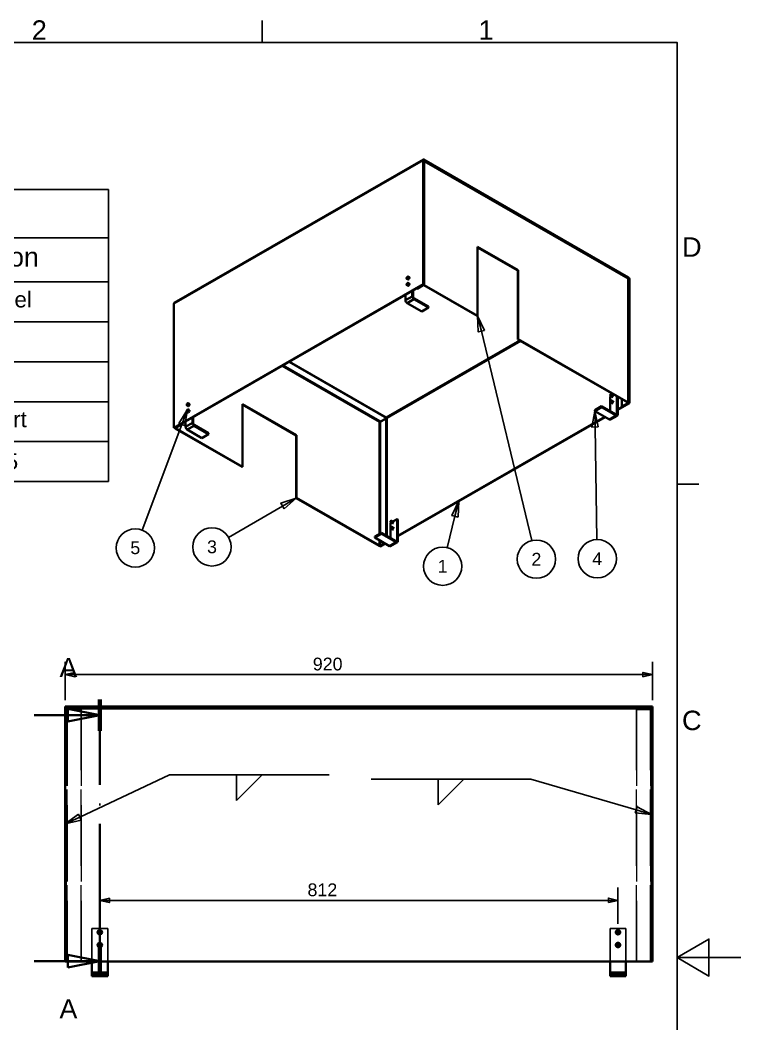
# Paper-space layout 'Washer Top Cover Detail' of a CAD drawing. Header units: millimetres. Extents: x -10 to 420, y -9 to 298.
# Drawn here: x 307 to 420, y 133.8 to 291.2 of the extents above; entities that cross this region are included whole.
import ezdxf

# ---------------------------------------------------------------- set-up
doc = ezdxf.new("R2010")
doc.units = ezdxf.units.MM
for name, pattern in [('ACAD_ISO02W100', [15, 12, -3]), ('ACAD_ISO04W100', [30, 24, -3, 0, -3]), ('ACAD_ISO09W100', [45, 24, -3, 6, -3, 6, -3])]:
    doc.linetypes.add(name, pattern=pattern)
for name, color, linetype, lineweight in [('2dTransBorder', 7, 'Continuous', 35), ('Dimensions', 5, 'Continuous', 25), ('Hidden Edges', 7, 'ACAD_ISO02W100', 35), ('Leader Lines', 5, 'Continuous', 25), ('Section View Lines', 7, 'ACAD_ISO09W100', 70), ('Tangent Edges', 7, 'Continuous', 50), ('Visible Edges', 7, 'Continuous', 50)]:
    doc.layers.add(name, color=color, linetype=linetype, lineweight=lineweight)
doc.layers.add('Title', color=7, linetype='Continuous')
doc.styles.add('Current-ISO', font='ARIAL.TTF')
doc.styles.get("Standard").update_dxf_attribs({"font": 'ARIAL.TTF'})
doc.styles.add('Text Style31', font='ARIAL.TTF')
doc.styles.add('Text Style33', font='ARIAL.TTF')
doc.styles.add('Text Style5', font='ARIAL.TTF')

# ---------------------------------------------------------------- blocks, each defined once
blk = doc.blocks.new('2dTransSection0')
at = {"color": 179}
for points in [[(319.54, 185.52), (324.54, 186.52), (319.54, 187.52), (319.54, 185.52)], [(319.54, 146.94), (324.54, 147.94), (319.54, 148.94), (319.54, 146.94)]]:
    blk.add_solid(points, dxfattribs=at)
at = {"layer": 'Section View Lines', "color": 179, "linetype": 'ACAD_ISO04W100', "lineweight": 35, "true_color": 0x262659}
for p, q in [((324.54, 145.48), (324.54, 188.98)), ((324.54, 186.52), (319.54, 187.52)), ((319.54, 187.52), (319.54, 185.52)), ((314.24, 186.52), (319.54, 186.52)), ((319.54, 186.52), (324.54, 186.52)), ((319.54, 185.52), (324.54, 186.52)), ((324.54, 147.94), (319.54, 148.94)), ((319.54, 148.94), (319.54, 146.94)), ((314.24, 147.94), (319.54, 147.94)), ((319.54, 147.94), (324.54, 147.94)), ((319.54, 146.94), (324.54, 147.94))]:
    blk.add_line(p, q, dxfattribs=at)
at = {"layer": 'Section View Lines', "color": 179, "linetype": 'ACAD_ISO04W100', "lineweight": 70, "true_color": 0x262659}
for p, q in [((324.54, 184.06), (324.54, 188.98)), ((324.54, 145.48), (324.54, 150.4))]:
    blk.add_line(p, q, dxfattribs=at)
at = {"layer": 'Section View Lines', "color": 179, "linetype": 'ACAD_ISO04W100', "lineweight": 35, "true_color": 0x262659}
for points in [[(319.54, 185.52), (324.54, 186.52), (319.54, 187.52), (319.54, 185.52)], [(319.54, 146.94), (324.54, 147.94), (319.54, 148.94), (319.54, 146.94)]]:
    blk.add_lwpolyline(points, dxfattribs=at)
at = {"layer": 'Section View Lines', "color": 18, "linetype": 'ACAD_ISO04W100', "lineweight": 35, "true_color": 0x000000, "insert": (318.23, 192.48), "char_height": 3, "attachment_point": 7, "style": 'Text Style33'}
blk.add_mtext('A', dxfattribs=at)
at = {"layer": 'Section View Lines', "color": 18, "linetype": 'ACAD_ISO04W100', "lineweight": 35, "true_color": 0x010000, "insert": (318.23, 138.98), "char_height": 3, "attachment_point": 7, "style": 'Text Style33'}
blk.add_mtext('A', dxfattribs=at)
blk = doc.blocks.new('2dTransSymbol1')
at = {"color": 179}
for points in [[(320.64, 193.22), (319.14, 192.87), (320.64, 192.52), (320.64, 193.22)], [(409.64, 192.52), (411.14, 192.87), (409.64, 193.22), (409.64, 192.52)]]:
    blk.add_solid(points, dxfattribs=at)
at = {"layer": 'Dimensions', "color": 179, "linetype": 'Continuous', "lineweight": 25, "true_color": 0x262659}
for p, q in [((319.14, 188.87), (319.14, 194.87)), ((411.14, 188.87), (411.14, 194.87)), ((320.64, 193.22), (319.14, 192.87)), ((320.64, 192.87), (319.14, 192.87)), ((319.14, 192.87), (320.64, 192.52)), ((320.64, 192.52), (320.64, 193.22)), ((320.64, 192.87), (409.64, 192.87)), ((411.14, 192.87), (409.64, 193.22)), ((409.64, 193.22), (409.64, 192.52)), ((409.64, 192.87), (411.14, 192.87)), ((409.64, 192.52), (411.14, 192.87))]:
    blk.add_line(p, q, dxfattribs=at)
for points in [[(320.64, 193.22), (319.14, 192.87), (320.64, 192.52), (320.64, 193.22)], [(409.64, 192.52), (411.14, 192.87), (409.64, 193.22), (409.64, 192.52)]]:
    blk.add_lwpolyline(points, dxfattribs=at)
at = {"layer": 'Dimensions', "color": 18, "linetype": 'Continuous', "lineweight": 25, "true_color": 0x000000, "insert": (357.92, 193.5), "char_height": 2, "attachment_point": 7, "style": 'Text Style5'}
blk.add_mtext('920', dxfattribs=at)
blk = doc.blocks.new('2dTransSymbol50')
at = {"color": 179}
for points in [[(326.04, 157.82), (324.54, 157.47), (326.04, 157.12), (326.04, 157.82)], [(404.24, 157.12), (405.74, 157.47), (404.24, 157.82), (404.24, 157.12)]]:
    blk.add_solid(points, dxfattribs=at)
at = {"layer": 'Dimensions', "color": 179, "linetype": 'Continuous', "lineweight": 25, "true_color": 0x262659}
for p, q in [((324.54, 153.47), (324.54, 159.47)), ((405.74, 153.77), (405.74, 159.47)), ((326.04, 157.82), (324.54, 157.47)), ((326.04, 157.47), (324.54, 157.47)), ((324.54, 157.47), (326.04, 157.12)), ((326.04, 157.12), (326.04, 157.82)), ((326.04, 157.47), (404.24, 157.47)), ((405.74, 157.47), (404.24, 157.82)), ((404.24, 157.82), (404.24, 157.12)), ((404.24, 157.47), (405.74, 157.47)), ((404.24, 157.12), (405.74, 157.47))]:
    blk.add_line(p, q, dxfattribs=at)
for points in [[(326.04, 157.82), (324.54, 157.47), (326.04, 157.12), (326.04, 157.82)], [(404.24, 157.12), (405.74, 157.47), (404.24, 157.82), (404.24, 157.12)]]:
    blk.add_lwpolyline(points, dxfattribs=at)
at = {"layer": 'Dimensions', "color": 18, "linetype": 'Continuous', "lineweight": 25, "true_color": 0x000000, "insert": (357.09, 158.1), "char_height": 2, "attachment_point": 7, "style": 'Text Style5'}
blk.add_mtext('812', dxfattribs=at)
blk = doc.blocks.new('2dTransSymbol62')
at = {"color": 179}
blk.add_solid([(353.41, 218.86), (355.32, 220.55), (352.91, 219.73), (353.41, 218.86)], dxfattribs=at)
at = {"layer": 'Leader Lines', "color": 179, "linetype": 'Continuous', "lineweight": 25, "true_color": 0x262659}
for p, q in [((355.32, 220.55), (352.91, 219.73)), ((353.16, 219.3), (355.32, 220.55)), ((353.41, 218.86), (355.32, 220.55)), ((353.16, 219.3), (344.72, 214.39)), ((352.91, 219.73), (353.41, 218.86))]:
    blk.add_line(p, q, dxfattribs=at)
blk.add_lwpolyline([(353.41, 218.86), (355.32, 220.55), (352.91, 219.73), (353.41, 218.86)], dxfattribs=at)
blk.add_circle((342.12, 212.89), 3, dxfattribs=at)
at = {"layer": 'Leader Lines', "linetype": 'Continuous', "lineweight": 25, "insert": (341.35, 211.88), "char_height": 2, "attachment_point": 7, "style": 'Text Style31'}
blk.add_mtext('3', dxfattribs=at)
blk = doc.blocks.new('2dTransSymbol63')
at = {"color": 179}
blk.add_solid([(384.82, 246.82), (383.75, 249.14), (383.85, 246.59), (384.82, 246.82)], dxfattribs=at)
at = {"layer": 'Leader Lines', "color": 179, "linetype": 'Continuous', "lineweight": 25, "true_color": 0x262659}
for p, q in [((384.34, 246.71), (383.75, 249.14)), ((384.82, 246.82), (383.75, 249.14)), ((383.75, 249.14), (383.85, 246.59)), ((383.85, 246.59), (384.82, 246.82)), ((384.34, 246.71), (392.26, 213.87))]:
    blk.add_line(p, q, dxfattribs=at)
blk.add_lwpolyline([(384.82, 246.82), (383.75, 249.14), (383.85, 246.59), (384.82, 246.82)], dxfattribs=at)
blk.add_circle((392.96, 210.97), 3, dxfattribs=at)
at = {"layer": 'Leader Lines', "color": 18, "linetype": 'Continuous', "lineweight": 25, "true_color": 0x020002, "insert": (392.18, 209.96), "char_height": 2, "attachment_point": 7, "style": 'Text Style31'}
blk.add_mtext('2', dxfattribs=at)
blk = doc.blocks.new('2dTransSymbol64')
at = {"color": 179}
blk.add_solid([(402.64, 231.7), (402.1, 234.19), (401.64, 231.68), (402.64, 231.7)], dxfattribs=at)
at = {"layer": 'Leader Lines', "color": 179, "linetype": 'Continuous', "lineweight": 25, "true_color": 0x262659}
for p, q in [((402.1, 234.19), (401.64, 231.68)), ((402.14, 231.69), (402.1, 234.19)), ((402.64, 231.7), (402.1, 234.19)), ((401.64, 231.68), (402.64, 231.7)), ((402.14, 231.69), (402.44, 214.04))]:
    blk.add_line(p, q, dxfattribs=at)
blk.add_lwpolyline([(402.64, 231.7), (402.1, 234.19), (401.64, 231.68), (402.64, 231.7)], dxfattribs=at)
blk.add_circle((402.49, 211.04), 3, dxfattribs=at)
at = {"layer": 'Leader Lines', "color": 18, "linetype": 'Continuous', "lineweight": 25, "true_color": 0x000000, "insert": (401.71, 210.04), "char_height": 2, "attachment_point": 7, "style": 'Text Style31'}
blk.add_mtext('4', dxfattribs=at)
blk = doc.blocks.new('2dTransSymbol65')
at = {"color": 179}
blk.add_solid([(380.68, 217.57), (380.79, 220.12), (379.71, 217.81), (380.68, 217.57)], dxfattribs=at)
at = {"layer": 'Leader Lines', "color": 179, "linetype": 'Continuous', "lineweight": 25, "true_color": 0x262659}
for p, q in [((380.79, 220.12), (379.71, 217.81)), ((380.2, 217.69), (380.79, 220.12)), ((380.68, 217.57), (380.79, 220.12)), ((380.2, 217.69), (378.98, 212.77)), ((379.71, 217.81), (380.68, 217.57))]:
    blk.add_line(p, q, dxfattribs=at)
blk.add_lwpolyline([(380.68, 217.57), (380.79, 220.12), (379.71, 217.81), (380.68, 217.57)], dxfattribs=at)
blk.add_circle((378.27, 209.86), 3, dxfattribs=at)
at = {"layer": 'Leader Lines', "color": 18, "linetype": 'Continuous', "lineweight": 25, "true_color": 0x000000, "insert": (377.49, 208.86), "char_height": 2, "attachment_point": 7, "style": 'Text Style31'}
blk.add_mtext('1', dxfattribs=at)
blk = doc.blocks.new('2dTransSymbol66')
at = {"color": 179}
blk.add_solid([(337.88, 231.91), (338.29, 234.42), (336.94, 232.26), (337.88, 231.91)], dxfattribs=at)
at = {"layer": 'Leader Lines', "color": 179, "linetype": 'Continuous', "lineweight": 25, "true_color": 0x262659}
for p, q in [((338.29, 234.42), (336.94, 232.26)), ((337.41, 232.08), (338.29, 234.42)), ((337.88, 231.91), (338.29, 234.42)), ((337.41, 232.08), (331.17, 215.52)), ((336.94, 232.26), (337.88, 231.91))]:
    blk.add_line(p, q, dxfattribs=at)
blk.add_lwpolyline([(337.88, 231.91), (338.29, 234.42), (336.94, 232.26), (337.88, 231.91)], dxfattribs=at)
blk.add_circle((330.11, 212.72), 3, dxfattribs=at)
at = {"layer": 'Leader Lines', "color": 18, "linetype": 'Continuous', "lineweight": 25, "true_color": 0x000000, "insert": (329.33, 211.73), "char_height": 2, "attachment_point": 7, "style": 'Text Style31'}
blk.add_mtext('5', dxfattribs=at)
blk = doc.blocks.new('2dTransSymbol67')
at = {"color": 179}
blk.add_solid([(321.19, 170.97), (319.14, 169.46), (321.61, 170.07), (321.19, 170.97)], dxfattribs=at)
at = {"layer": 'Leader Lines', "color": 179, "linetype": 'Continuous', "lineweight": 25, "true_color": 0x262659}
for p, q in [((321.4, 170.52), (335.49, 177.14)), ((335.49, 177.14), (360.49, 177.14)), ((345.99, 177.14), (349.99, 177.14)), ((349.99, 177.14), (345.99, 173.14)), ((345.99, 173.14), (345.99, 177.14)), ((321.19, 170.97), (319.14, 169.46)), ((321.4, 170.52), (319.14, 169.46)), ((319.14, 169.46), (321.61, 170.07)), ((321.61, 170.07), (321.19, 170.97))]:
    blk.add_line(p, q, dxfattribs=at)
blk.add_lwpolyline([(321.19, 170.97), (319.14, 169.46), (321.61, 170.07), (321.19, 170.97)], dxfattribs=at)
blk = doc.blocks.new('2dTransSymbol68')
at = {"color": 179}
blk.add_solid([(408.45, 171.18), (410.99, 170.96), (408.72, 172.14), (408.45, 171.18)], dxfattribs=at)
at = {"layer": 'Leader Lines', "color": 179, "linetype": 'Continuous', "lineweight": 25, "true_color": 0x262659}
for p, q in [((392.09, 176.45), (367.09, 176.45)), ((377.59, 176.45), (381.59, 176.45)), ((381.59, 176.45), (377.59, 172.45)), ((377.59, 172.45), (377.59, 176.45)), ((408.59, 171.66), (392.09, 176.45)), ((408.72, 172.14), (408.45, 171.18)), ((408.59, 171.66), (410.99, 170.96)), ((410.99, 170.96), (408.72, 172.14)), ((408.45, 171.18), (410.99, 170.96))]:
    blk.add_line(p, q, dxfattribs=at)
blk.add_lwpolyline([(408.45, 171.18), (410.99, 170.96), (408.72, 172.14), (408.45, 171.18)], dxfattribs=at)
blk = doc.blocks.new('*T74')
at = {"color": 0, "lineweight": -2}
for p, q in [((0, 0), (11.88, 0)), ((0, 0), (0, -7.59)), ((11.88, 0), (21.3, 0)), ((21.3, 0), (58.02, 0)), ((58.02, 0), (100.81, 0)), ((100.81, 0), (100.81, -7.59)), ((0, -7.59), (11.88, -7.59)), ((0, -7.59), (0, -14.51)), ((11.88, -7.59), (21.3, -7.59)), ((11.88, -7.59), (11.88, -14.51)), ((21.3, -7.59), (58.02, -7.59)), ((21.3, -7.59), (21.3, -14.51)), ((58.02, -7.59), (100.81, -7.59)), ((58.02, -7.59), (58.02, -14.51)), ((100.81, -7.59), (100.81, -14.51)), ((0, -14.51), (11.88, -14.51)), ((0, -14.51), (0, -20.77)), ((11.88, -14.51), (21.3, -14.51)), ((11.88, -14.51), (11.88, -20.77)), ((21.3, -14.51), (58.02, -14.51)), ((21.3, -14.51), (21.3, -20.77)), ((58.02, -14.51), (100.81, -14.51)), ((58.02, -14.51), (58.02, -20.77)), ((100.81, -14.51), (100.81, -20.77)), ((0, -20.77), (11.88, -20.77)), ((0, -20.77), (0, -27.03)), ((11.88, -20.77), (21.3, -20.77)), ((11.88, -20.77), (11.88, -27.03)), ((21.3, -20.77), (58.02, -20.77)), ((21.3, -20.77), (21.3, -27.03)), ((58.02, -20.77), (100.81, -20.77)), ((58.02, -20.77), (58.02, -27.03)), ((100.81, -20.77), (100.81, -27.03)), ((0, -27.03), (11.88, -27.03)), ((0, -27.03), (0, -33.29)), ((11.88, -27.03), (21.3, -27.03)), ((11.88, -27.03), (11.88, -33.29)), ((21.3, -27.03), (58.02, -27.03)), ((21.3, -27.03), (21.3, -33.29)), ((58.02, -27.03), (100.81, -27.03)), ((58.02, -27.03), (58.02, -33.29)), ((100.81, -27.03), (100.81, -33.29)), ((0, -33.29), (11.88, -33.29)), ((0, -33.29), (0, -39.54)), ((11.88, -33.29), (21.3, -33.29)), ((11.88, -33.29), (11.88, -39.54)), ((21.3, -33.29), (58.02, -33.29)), ((21.3, -33.29), (21.3, -39.54)), ((58.02, -33.29), (100.81, -33.29)), ((58.02, -33.29), (58.02, -39.54)), ((100.81, -33.29), (100.81, -39.54)), ((0, -39.54), (11.88, -39.54)), ((0, -39.54), (0, -45.8)), ((11.88, -39.54), (21.3, -39.54)), ((11.88, -39.54), (11.88, -45.8)), ((21.3, -39.54), (58.02, -39.54)), ((21.3, -39.54), (21.3, -45.8)), ((58.02, -39.54), (100.81, -39.54)), ((58.02, -39.54), (58.02, -45.8)), ((100.81, -39.54), (100.81, -45.8)), ((0, -45.8), (11.88, -45.8)), ((11.88, -45.8), (21.3, -45.8)), ((21.3, -45.8), (58.02, -45.8)), ((58.02, -45.8), (100.81, -45.8))]:
    blk.add_line(p, q, dxfattribs=at)
at = {"color": 0}
for s, insert, char_height, width, attachment_point in [('Parts List', (50.41, -3.8), 3.5, 99.8124, 5), ('QTY', (16.59, -11.05), 3, 8.4204, 5), ('File Name', (39.66, -11.05), 3, 35.7237, 5), ('Description', (79.42, -11.05), 3, 41.7911, 5), ('ITEM', (5.94, -11.05), 3, 10.8771, 5), ('1', (5.94, -17.64), 2.5, 10.8771, 5), ('1', (16.59, -17.64), 2.5, 8.4204, 5), ('VW252-02-1601', (21.8, -17.64), 2.5, 35.7237, 4), ('Top Cover Channel', (58.52, -17.64), 2.5, 41.7911, 4), ('2', (5.94, -23.9), 2.5, 10.8771, 5), ('1', (16.59, -23.9), 2.5, 8.4204, 5), ('VW252-02-1602', (21.8, -23.9), 2.5, 35.7237, 4), ('Cover End', (58.52, -23.9), 2.5, 41.7911, 4), ('3', (5.94, -30.16), 2.5, 10.8771, 5), ('1', (16.59, -30.16), 2.5, 8.4204, 5), ('VW252-02-1603', (21.8, -30.16), 2.5, 35.7237, 4), ('Cover End', (58.52, -30.16), 2.5, 41.7911, 4), ('4', (5.94, -36.42), 2.5, 10.8771, 5), ('4', (16.59, -36.42), 2.5, 8.4204, 5), ('VW252-02-1604', (21.8, -36.42), 2.5, 35.7237, 4), ('Top Cover Support', (58.52, -36.42), 2.5, 41.7911, 4), ('5', (5.94, -42.67), 2.5, 10.8771, 5), ('8', (16.59, -42.67), 2.5, 8.4204, 5), ('M14X15LN', (21.8, -42.67), 2.5, 35.7237, 4), ('Allen Bolt M4 x 15', (58.52, -42.67), 2.5, 41.7911, 4)]:
    blk.add_mtext(s, dxfattribs=dict(at, insert=insert, char_height=char_height, width=width, attachment_point=attachment_point))
blk = doc.blocks.new('Default Border')
at = {"layer": '2dTransBorder', "color": 179, "linetype": 'Continuous', "lineweight": 25, "true_color": 0x262659}
for points in [[(350, 292), (350, 295.4)], [(5, 5), (5, 292), (415, 292), (415, 5), (5, 5)], [(415, 222.75), (418.4, 222.75)], [(425, 148.5), (415, 148.5), (420, 151.39), (420, 145.61), (415, 148.5)]]:
    blk.add_lwpolyline(points, dxfattribs=at)
at = {"layer": '2dTransBorder', "color": 179, "lineweight": 211, "char_height": 3.05, "attachment_point": 7, "style": 'Current-ISO'}
for s, insert in [('2', (313.88, 292.4)), ('1', (383.88, 292.4)), ('D', (415.77, 258.38)), ('C', (415.77, 184.12))]:
    blk.add_mtext(s, dxfattribs=dict(at, insert=insert))
blk = doc.blocks.new('Title')
at = {"layer": '2dTransBorder'}
blk.add_blockref('Default Border', (-5, -5), dxfattribs=at)

psp = doc.layouts.new('Washer Top Cover Detail')

# ---------------------------------------------------------------- linework, layer by layer
at = {"layer": 'Hidden Edges', "color": 179, "linetype": 'ACAD_ISO02W100', "lineweight": 18, "true_color": 0x262659}
for p, q in [((314.13, 183.44), (406.13, 183.44)), ((314.13, 183.29), (406.13, 183.29)), ((406.13, 183.29), (314.13, 183.29)), ((314.13, 183.14), (314.43, 183.14)), ((314.28, 183.14), (314.13, 183.14)), ((314.13, 183.14), (314.28, 183.14)), ((314.43, 183.14), (314.13, 183.14)), ((314.28, 183.14), (314.43, 183.14)), ((314.28, 143.59), (314.28, 183.14)), ((314.28, 183.14), (314.28, 143.59)), ((314.43, 183.14), (314.28, 183.14)), ((314.43, 183.29), (314.43, 183.44)), ((314.43, 183.29), (314.43, 183.44)), ((314.43, 183.29), (314.43, 183.44)), ((316.63, 183.44), (314.43, 183.44)), ((316.63, 183.29), (314.43, 183.29)), ((314.43, 143.59), (314.43, 183.14)), ((314.43, 183.14), (314.43, 143.59)), ((314.43, 183.14), (316.63, 183.14)), ((314.43, 183.14), (316.63, 183.14)), ((316.63, 183.14), (314.43, 183.14)), ((316.63, 183.14), (314.43, 183.14)), ((314.43, 183.14), (314.43, 143.59)), ((314.43, 143.59), (314.43, 183.14)), ((316.63, 183.44), (316.63, 183.29)), ((316.63, 183.14), (316.63, 143.59)), ((316.63, 183.14), (316.63, 143.59)), ((316.63, 143.59), (316.63, 183.14)), ((316.63, 143.59), (316.63, 183.14)), ((403.63, 183.44), (403.63, 183.29)), ((405.83, 183.44), (403.63, 183.44)), ((405.83, 183.29), (403.63, 183.29)), ((405.83, 183.14), (403.63, 183.14)), ((403.63, 183.14), (403.63, 143.59)), ((405.83, 183.14), (403.63, 183.14)), ((403.63, 183.14), (403.63, 143.59)), ((403.63, 183.14), (405.83, 183.14)), ((403.63, 183.14), (405.83, 183.14)), ((403.63, 143.59), (403.63, 183.14)), ((403.63, 143.59), (403.63, 183.14)), ((405.83, 183.29), (405.83, 183.44)), ((405.83, 183.29), (405.83, 183.44)), ((405.83, 183.44), (405.83, 183.29)), ((405.83, 143.59), (405.83, 183.14)), ((405.83, 183.14), (405.92, 183.14)), ((405.83, 183.14), (405.83, 143.59)), ((405.83, 183.14), (405.98, 183.14)), ((405.83, 183.14), (405.83, 143.59)), ((405.92, 183.14), (405.83, 183.14)), ((405.83, 143.59), (405.83, 183.14)), ((405.98, 183.14), (405.83, 183.14)), ((314.13, 163.59), (314.28, 163.59)), ((314.13, 163.59), (314.28, 163.59)), ((314.28, 143.59), (314.28, 163.59)), ((314.28, 163.59), (314.28, 143.59)), ((318.28, 143.72), (318.28, 148.79)), ((318.28, 148.79), (320.78, 148.79)), ((318.28, 148.79), (320.78, 148.79)), ((318.28, 148.79), (318.28, 143.61)), ((320.78, 148.79), (318.28, 148.79)), ((318.28, 148.79), (318.28, 143.61)), ((320.78, 148.79), (318.28, 148.79)), ((318.28, 143.72), (318.28, 148.79)), ((319.44, 148.34), (319.35, 148.19)), ((319.35, 148.19), (319.44, 148.34)), ((319.35, 148.19), (319.44, 148.04)), ((319.44, 148.04), (319.35, 148.19)), ((319.61, 148.34), (319.44, 148.34)), ((319.44, 148.34), (319.61, 148.34)), ((319.44, 148.04), (319.61, 148.04)), ((319.61, 148.04), (319.44, 148.04)), ((319.7, 148.19), (319.61, 148.34)), ((319.61, 148.34), (319.7, 148.19)), ((319.61, 148.04), (319.7, 148.19)), ((319.7, 148.19), (319.61, 148.04)), ((320.78, 148.79), (320.78, 143.61)), ((320.78, 143.72), (320.78, 148.79)), ((320.78, 143.72), (320.78, 148.79)), ((320.78, 148.79), (320.78, 143.61)), ((399.48, 143.72), (399.48, 148.79)), ((399.48, 148.79), (401.98, 148.79)), ((399.48, 148.79), (401.98, 148.79)), ((399.48, 148.79), (399.48, 143.61)), ((401.98, 148.79), (399.48, 148.79)), ((399.48, 148.79), (399.48, 143.61)), ((401.98, 148.79), (399.48, 148.79)), ((399.48, 143.72), (399.48, 148.79)), ((400.64, 148.34), (400.55, 148.19)), ((400.55, 148.19), (400.64, 148.34)), ((400.55, 148.19), (400.64, 148.04)), ((400.64, 148.04), (400.55, 148.19)), ((400.81, 148.34), (400.64, 148.34)), ((400.64, 148.34), (400.81, 148.34)), ((400.64, 148.04), (400.81, 148.04)), ((400.81, 148.04), (400.64, 148.04)), ((400.9, 148.19), (400.81, 148.34)), ((400.81, 148.34), (400.9, 148.19)), ((400.81, 148.04), (400.9, 148.19)), ((400.9, 148.19), (400.81, 148.04)), ((401.98, 148.79), (401.98, 143.61)), ((401.98, 143.72), (401.98, 148.79)), ((401.98, 143.72), (401.98, 148.79)), ((401.98, 148.79), (401.98, 143.61)), ((319.44, 146.34), (319.35, 146.19)), ((319.35, 146.19), (319.44, 146.34)), ((319.35, 146.19), (319.44, 146.04)), ((319.44, 146.04), (319.35, 146.19)), ((319.61, 146.34), (319.44, 146.34)), ((319.44, 146.34), (319.61, 146.34)), ((319.44, 146.04), (319.61, 146.04)), ((319.61, 146.04), (319.44, 146.04)), ((319.7, 146.19), (319.61, 146.34)), ((319.61, 146.34), (319.7, 146.19)), ((319.61, 146.04), (319.7, 146.19)), ((319.7, 146.19), (319.61, 146.04)), ((400.64, 146.34), (400.55, 146.19)), ((400.55, 146.19), (400.64, 146.34)), ((400.55, 146.19), (400.64, 146.04)), ((400.64, 146.04), (400.55, 146.19)), ((400.81, 146.34), (400.64, 146.34)), ((400.64, 146.34), (400.81, 146.34)), ((400.64, 146.04), (400.81, 146.04)), ((400.81, 146.04), (400.64, 146.04)), ((400.9, 146.19), (400.81, 146.34)), ((400.81, 146.34), (400.9, 146.19)), ((400.81, 146.04), (400.9, 146.19)), ((400.9, 146.19), (400.81, 146.04)), ((318.41, 143.59), (320.61, 143.59)), ((318.41, 143.59), (320.61, 143.59)), ((399.64, 143.59), (401.84, 143.59)), ((399.64, 143.59), (401.84, 143.59)), ((320.78, 141.89), (318.28, 141.89)), ((318.28, 141.89), (320.78, 141.89)), ((320.78, 141.89), (318.28, 141.89)), ((401.98, 141.89), (399.48, 141.89)), ((399.48, 141.89), (401.98, 141.89)), ((401.98, 141.89), (399.48, 141.89)), ((320.78, 141.59), (318.28, 141.59)), ((318.28, 141.59), (320.78, 141.59)), ((318.28, 141.59), (320.78, 141.59)), ((320.78, 141.59), (318.28, 141.59)), ((401.98, 141.59), (399.48, 141.59)), ((399.48, 141.59), (401.98, 141.59)), ((399.48, 141.59), (401.98, 141.59)), ((401.98, 141.59), (399.48, 141.59))]:
    psp.add_line(p, q, dxfattribs=at)
for centre, radius in [((319.53, 148.19), 0.35), ((319.53, 148.19), 0.35), ((319.53, 148.19), 0.3), ((319.53, 148.19), 0.25), ((319.53, 148.19), 0.25), ((319.53, 148.19), 0.25), ((319.53, 148.19), 0.2), ((319.53, 148.19), 0.2), ((319.53, 148.19), 0.2), ((319.53, 148.19), 0.162), ((319.53, 148.19), 0.162), ((319.53, 148.19), 0.162), ((319.53, 148.19), 0.162), ((319.53, 148.19), 0.15), ((319.53, 148.19), 0.15), ((400.73, 148.19), 0.35), ((400.73, 148.19), 0.35), ((400.73, 148.19), 0.3), ((400.73, 148.19), 0.25), ((400.73, 148.19), 0.25), ((400.73, 148.19), 0.25), ((400.73, 148.19), 0.2), ((400.73, 148.19), 0.2), ((400.73, 148.19), 0.2), ((400.73, 148.19), 0.162), ((400.73, 148.19), 0.162), ((400.73, 148.19), 0.162), ((400.73, 148.19), 0.162), ((400.73, 148.19), 0.15), ((400.73, 148.19), 0.15), ((319.53, 146.19), 0.35), ((319.53, 146.19), 0.35), ((319.53, 146.19), 0.3), ((319.53, 146.19), 0.25), ((319.53, 146.19), 0.25), ((319.53, 146.19), 0.25), ((319.53, 146.19), 0.2), ((319.53, 146.19), 0.2), ((319.53, 146.19), 0.2), ((400.73, 146.19), 0.35), ((400.73, 146.19), 0.35), ((400.73, 146.19), 0.3), ((400.73, 146.19), 0.25), ((400.73, 146.19), 0.25), ((400.73, 146.19), 0.25), ((400.73, 146.19), 0.2), ((400.73, 146.19), 0.2), ((400.73, 146.19), 0.2), ((319.53, 146.19), 0.162), ((319.53, 146.19), 0.162), ((319.53, 146.19), 0.162), ((319.53, 146.19), 0.162), ((319.53, 146.19), 0.15), ((319.53, 146.19), 0.15), ((400.73, 146.19), 0.162), ((400.73, 146.19), 0.162), ((400.73, 146.19), 0.162), ((400.73, 146.19), 0.162), ((400.73, 146.19), 0.15), ((400.73, 146.19), 0.15)]:
    psp.add_circle(centre, radius, dxfattribs=at)
for centre, radius, start, end in [((314.43, 183.14), 0.3, 90, 180), ((314.43, 183.14), 0.15, 90, 180), ((314.43, 183.14), 0.15, 90, 180), ((405.83, 183.14), 0.3, 75.4496, 90.112), ((405.83, 183.14), 0.15, 0, 90), ((405.83, 183.14), 0.15, 0, 90), ((319.53, 148.19), 0.25, 157.8899, 279.2183), ((319.53, 148.19), 0.2, 138.9631, 300.1032), ((319.53, 148.19), 0.2, 0.0782, 40.8957), ((319.53, 148.19), 0.2, 319.2385, 0.0782), ((400.73, 148.19), 0.25, 157.952, 279.0542), ((400.73, 148.19), 0.2, 139.1048, 299.9384), ((400.73, 148.19), 0.2, 319.098, 0.0784), ((400.73, 146.19), 0.2, 79.2511, 119.9912), ((319.53, 146.19), 0.25, 157.9354, 279.2104), ((319.53, 146.19), 0.2, 160.7043, 300.0751), ((319.53, 146.19), 0.2, 0.1452, 40.9531), ((319.53, 146.19), 0.2, 319.2257, 0.1452), ((400.73, 146.19), 0.25, 176.2065, 279.0464), ((400.73, 146.19), 0.2, 160.7759, 179.8548), ((400.73, 146.19), 0.2, 198.9577, 299.9104), ((400.73, 146.19), 0.2, 319.0851, 0.1457)]:
    psp.add_arc(centre, radius, start, end, dxfattribs=at)
at = {"layer": 'Tangent Edges', "color": 179, "linetype": 'Continuous', "lineweight": 35, "true_color": 0x1a1a3e}
for p, q in [((370.19, 269.25), (331.16, 246.77)), ((370.32, 269.25), (370.26, 269.22)), ((402.33, 250.67), (370.38, 269.07)), ((370.38, 269.07), (370.38, 249.67)), ((402.31, 250.73), (402.39, 250.78)), ((402.33, 231.27), (402.33, 250.67)), ((402.46, 250.67), (402.38, 250.62)), ((367.43, 247.28), (368.5, 247.89)), ((368.75, 247.45), (367.69, 246.84)), ((385.49, 240.9), (363.48, 228.23)), ((364.42, 228.91), (385.36, 240.97)), ((363.36, 228.23), (348.13, 237)), ((348.26, 237.07), (363.43, 228.34)), ((402.27, 231.16), (402.27, 231.23)), ((363.36, 210.63), (363.36, 228.23)), ((363.49, 228.23), (363.49, 210.71)), ((399.38, 228.59), (400.44, 229.2)), ((400.44, 229.35), (400.57, 229.42)), ((331.41, 227.3), (331.41, 227.23)), ((332.98, 227.44), (334.05, 228.05)), ((334.3, 227.61), (333.24, 227)), ((363.36, 208.83), (363.36, 209.66)), ((363.49, 209.58), (363.49, 208.83)), ((364.93, 208.75), (365.99, 209.36)), ((365.99, 209.51), (366.12, 209.58))]:
    psp.add_line(p, q, dxfattribs=at).dxf.unprotected_set("ltscale", 0)
at = {"layer": 'Tangent Edges', "color": 179, "linetype": 'Continuous', "lineweight": 35, "true_color": 0x262659}
for p, q in [((370.23, 269.33), (331.2, 246.86)), ((402.29, 250.75), (370.35, 269.15)), ((402.38, 231.2), (402.38, 250.6)), ((400.62, 229.18), (399.56, 228.57)), ((331.3, 227.26), (331.3, 227.31)), ((366.17, 209.35), (365.11, 208.73))]:
    psp.add_line(p, q, dxfattribs=at).dxf.unprotected_set("ltscale", 0)
for centre, major_axis, ratio, start_param, end_param in [((370.32, 269.18), (-0.09, 0.156), 0.578093, 5.499721, 7.070517), ((402.2, 250.6), (0.18, 0), 0.575862, 0, 0.785398), ((402.39, 250.71), (0.09, -0.156), 0.578093, 0.787332, 2.358128), ((402.39, 250.71), (0.0449, -0.078), 0.578093, 0.787332, 2.358128), ((370.26, 249.59), (-0.18, 0), 0.575862, 3.926991, 5.497787), ((368.75, 247.75), (0.18, -0.312), 0.578093, 3.928925, 5.499721), ((331.29, 246.7), (-0.09, 0.156), 0.578093, 0, 0.787332), ((402.2, 231.2), (0.18, 0), 0.575862, 5.497787, 7.068583), ((363.43, 228.27), (0.09, 0), 0.575862, 3.926991, 5.497787), ((363.36, 228.23), (0.0449, -0.078), 0.578093, 1.060403, 2.078372), ((399.38, 228.89), (0.18, -0.312), 0.578093, 5.499721, 6.283185), ((400.44, 229.5), (0.09, -0.156), 0.578093, 5.499721, 7.070517), ((400.44, 229.5), (0.18, -0.312), 0.578093, 5.499721, 7.070517), ((334.3, 227.91), (0.18, -0.312), 0.578093, 3.928925, 5.499721), ((365.99, 209.66), (0.09, -0.156), 0.578093, 5.499721, 7.070517), ((365.99, 209.66), (0.18, -0.312), 0.578093, 5.499721, 7.070517), ((363.43, 208.87), (0.18, 0), 0.575862, 3.926991, 5.497787), ((364.93, 209.05), (0.18, -0.312), 0.578093, 5.499721, 6.283185)]:
    psp.add_ellipse(centre, major_axis=major_axis, ratio=ratio, start_param=start_param, end_param=end_param, dxfattribs=at).dxf.unprotected_set("ltscale", 0)
at = {"layer": 'Visible Edges', "color": 179, "linetype": 'Continuous', "lineweight": 35, "true_color": 0x262659}
for p, q in [((370.19, 249.78), (370.19, 269.25)), ((370.26, 269.21), (370.26, 249.74)), ((370.32, 269.33), (402.39, 250.85)), ((402.39, 250.78), (370.32, 269.25)), ((378.74, 244.85), (378.74, 255.65)), ((378.74, 255.65), (385.11, 251.98)), ((385.04, 251.94), (378.74, 255.57)), ((385.11, 251.98), (385.04, 251.94)), ((385.04, 241.15), (385.04, 251.94)), ((385.11, 251.98), (385.11, 241.19)), ((367.6, 250.74), (367.6, 250.71)), ((367.8, 250.53), (367.65, 250.62)), ((367.66, 250.77), (367.7, 250.86)), ((367.66, 250.77), (367.72, 250.73)), ((367.7, 250.72), (367.66, 250.77)), ((367.7, 250.86), (367.77, 250.91)), ((367.7, 250.86), (367.79, 250.81)), ((367.77, 250.76), (367.7, 250.72)), ((367.73, 250.96), (367.75, 250.97)), ((367.77, 250.91), (367.81, 250.85)), ((367.81, 250.85), (367.77, 250.76)), ((368.01, 250.9), (367.86, 250.98)), ((402.46, 231.2), (402.46, 250.67)), ((402.52, 250.63), (402.52, 231.16)), ((331.16, 227.3), (370.19, 249.78)), ((331.22, 227.26), (370.26, 249.74)), ((367.6, 249.76), (367.6, 249.73)), ((367.8, 249.55), (367.65, 249.64)), ((367.66, 249.79), (367.7, 249.88)), ((367.66, 249.79), (367.72, 249.75)), ((367.7, 249.74), (367.66, 249.79)), ((367.7, 249.88), (367.77, 249.93)), ((367.7, 249.88), (367.79, 249.83)), ((367.77, 249.78), (367.7, 249.74)), ((367.73, 249.98), (367.75, 249.99)), ((367.77, 249.93), (367.81, 249.87)), ((367.81, 249.87), (367.77, 249.78)), ((368.01, 249.92), (367.86, 250)), ((368.5, 247.89), (368.5, 248.73)), ((368.62, 248.8), (368.62, 247.82)), ((369.2, 249.13), (370.13, 249.67)), ((369.2, 249.13), (369.26, 249.09)), ((369.26, 249.09), (370.19, 249.63)), ((370.26, 249.74), (370.19, 249.78)), ((370.32, 249.63), (378.68, 244.82)), ((378.74, 244.85), (370.38, 249.67)), ((367.43, 248.12), (367.43, 247.28)), ((368.75, 247.6), (371.04, 246.28)), ((371.04, 246.13), (368.75, 247.45)), ((331.16, 246.77), (331.16, 227.3)), ((367.69, 246.84), (369.98, 245.52)), ((371.04, 246.13), (369.98, 245.52)), ((371.04, 246.28), (371.04, 246.13)), ((378.68, 244.82), (378.74, 244.85)), ((385.11, 241.19), (385.04, 241.15)), ((385.04, 241.15), (402.27, 231.23)), ((402.33, 231.27), (385.11, 241.19)), ((349.19, 237.61), (364.49, 228.8)), ((349.26, 237.65), (364.42, 228.91)), ((399.51, 232.2), (399.66, 232.29)), ((399.51, 232.2), (399.51, 229.89)), ((399.53, 232.43), (399.53, 232.4)), ((399.53, 231.45), (399.53, 231.42)), ((399.98, 232.1), (399.56, 232.35)), ((399.98, 231.12), (399.56, 231.37)), ((399.59, 232.54), (399.61, 232.55)), ((399.59, 231.56), (399.61, 231.57)), ((400.1, 232.31), (399.68, 232.56)), ((400.1, 231.33), (399.68, 231.57)), ((399.9, 232.42), (400.05, 232.51)), ((400.57, 229.42), (400.57, 232.21)), ((400.7, 232.14), (400.7, 229.35)), ((401.33, 230.62), (401.33, 231.77)), ((333.15, 230.9), (333.15, 230.88)), ((333.15, 229.92), (333.15, 229.89)), ((333.35, 230.69), (333.2, 230.78)), ((333.35, 229.71), (333.2, 229.8)), ((333.21, 230.93), (333.24, 231.03)), ((333.21, 230.93), (333.27, 230.89)), ((333.24, 230.88), (333.21, 230.93)), ((333.21, 229.95), (333.24, 230.05)), ((333.21, 229.95), (333.27, 229.91)), ((333.24, 229.9), (333.21, 229.95)), ((333.24, 231.03), (333.32, 231.07)), ((333.24, 231.03), (333.34, 230.97)), ((333.32, 230.92), (333.24, 230.88)), ((333.24, 230.05), (333.32, 230.09)), ((333.24, 230.05), (333.34, 229.99)), ((333.32, 229.94), (333.24, 229.9)), ((333.28, 231.12), (333.3, 231.13)), ((333.28, 230.14), (333.3, 230.15)), ((333.32, 231.07), (333.35, 231.02)), ((333.35, 231.02), (333.32, 230.92)), ((333.32, 230.09), (333.35, 230.03)), ((333.35, 230.03), (333.32, 229.94)), ((333.56, 231.06), (333.41, 231.14)), ((333.56, 230.08), (333.41, 230.16)), ((341.89, 231), (350.38, 226.12)), ((341.89, 221.19), (341.89, 231)), ((350.32, 226.08), (341.89, 230.93)), ((397.09, 230.06), (398.15, 230.67)), ((397.09, 229.91), (398.15, 230.52)), ((397.09, 230.06), (397.09, 229.91)), ((397.09, 229.91), (399.38, 228.59)), ((398.15, 230.52), (398.15, 230.67)), ((398.15, 230.67), (400.44, 229.35)), ((400.44, 229.2), (398.15, 230.52)), ((400.7, 230.18), (402.46, 231.2)), ((400.7, 230.11), (402.52, 231.16)), ((402.27, 231.16), (401.33, 230.62)), ((401.4, 230.59), (401.33, 230.62)), ((402.33, 231.12), (401.4, 230.59)), ((402.52, 231.16), (402.46, 231.2)), ((332.98, 228.28), (332.98, 227.44)), ((334.05, 228.05), (334.05, 228.89)), ((334.17, 228.96), (334.17, 227.98)), ((363.43, 228.34), (363.55, 228.27)), ((363.49, 228.23), (364.42, 228.77)), ((364.49, 228.8), (363.55, 228.27)), ((364.42, 228.77), (364.42, 210.41)), ((364.49, 228.73), (364.42, 228.77)), ((364.49, 228.73), (364.49, 210.38)), ((366.25, 210.34), (398.66, 229.01)), ((366.25, 210.27), (398.72, 228.97)), ((331.16, 227.3), (331.22, 227.26)), ((331.35, 227.34), (332.28, 227.87)), ((331.35, 227.19), (341.83, 221.16)), ((331.41, 227.3), (332.35, 227.84)), ((341.89, 221.19), (331.41, 227.23)), ((332.28, 227.87), (332.35, 227.84)), ((332.35, 227.84), (332.35, 227.91)), ((333.24, 227), (335.53, 225.68)), ((334.3, 227.76), (336.59, 226.44)), ((336.59, 226.29), (334.3, 227.61)), ((336.59, 226.29), (335.53, 225.68)), ((336.59, 226.44), (336.59, 226.29)), ((350.32, 226.08), (350.38, 226.12)), ((350.32, 216.27), (350.32, 226.08)), ((350.38, 226.12), (350.38, 216.31)), ((341.83, 221.16), (341.89, 221.19)), ((350.38, 216.31), (350.32, 216.27)), ((350.32, 216.27), (363.3, 208.79)), ((363.36, 208.83), (350.38, 216.31)), ((365.08, 212.59), (365.08, 212.56)), ((365.53, 212.26), (365.11, 212.51)), ((365.14, 212.7), (365.16, 212.71)), ((365.65, 212.47), (365.22, 212.72)), ((365.45, 212.59), (366.12, 212.97)), ((366.12, 209.58), (366.12, 212.97)), ((366.12, 212.97), (366.25, 212.9)), ((366.25, 212.9), (366.25, 209.51)), ((365.06, 212.36), (365.21, 212.45)), ((365.06, 212.36), (365.06, 210.05)), ((365.08, 211.61), (365.08, 211.58)), ((365.53, 211.28), (365.11, 211.53)), ((365.14, 211.72), (365.16, 211.73)), ((365.65, 211.49), (365.22, 211.74)), ((362.64, 210.22), (363.7, 210.83)), ((362.64, 210.07), (363.7, 210.68)), ((362.64, 210.22), (362.64, 210.07)), ((362.64, 210.07), (364.93, 208.75)), ((363.7, 210.68), (363.7, 210.83)), ((363.7, 210.83), (365.99, 209.51)), ((365.99, 209.36), (363.7, 210.68)), ((363.43, 208.72), (364.21, 209.17)), ((363.43, 208.76), (363.43, 208.72)), ((363.43, 208.72), (363.49, 208.68)), ((364.14, 209.21), (363.49, 208.83)), ((363.49, 208.68), (364.27, 209.13)), ((364.21, 209.17), (363.55, 208.79))]:
    psp.add_line(p, q, dxfattribs=at).dxf.unprotected_set("ltscale", 0)
for p, q in [((314.13, 183.59), (314.13, 183.29)), ((406.13, 183.59), (314.13, 183.59)), ((314.13, 183.59), (406.13, 183.59)), ((314.13, 183.59), (314.13, 183.29)), ((314.13, 183.44), (314.13, 183.29)), ((406.13, 183.44), (314.13, 183.44)), ((314.13, 183.44), (314.13, 183.29)), ((406.13, 183.29), (314.13, 183.29)), ((314.13, 183.29), (406.13, 183.29)), ((314.13, 143.59), (314.13, 183.29)), ((314.13, 183.29), (314.13, 143.59)), ((314.13, 183.29), (314.13, 143.59)), ((314.13, 143.59), (314.13, 183.29)), ((314.13, 183.14), (314.13, 143.59)), ((314.13, 143.59), (314.13, 183.14)), ((314.43, 183.44), (314.43, 183.29)), ((314.43, 183.44), (316.63, 183.44)), ((314.43, 183.29), (316.63, 183.29)), ((316.63, 183.44), (316.63, 183.29)), ((403.63, 183.44), (405.83, 183.44)), ((403.63, 183.44), (403.63, 183.29)), ((403.63, 183.29), (405.83, 183.29)), ((405.83, 183.29), (405.83, 183.44)), ((405.92, 183.14), (406.13, 183.14)), ((406.13, 183.14), (405.92, 183.14)), ((405.98, 143.59), (405.98, 183.14)), ((405.98, 183.14), (406.13, 183.14)), ((406.13, 183.14), (405.98, 183.14)), ((405.98, 183.14), (405.98, 143.59)), ((406.13, 183.59), (406.13, 183.29)), ((406.13, 183.59), (406.13, 183.29)), ((406.13, 183.44), (406.13, 183.29)), ((406.13, 183.44), (406.13, 183.29)), ((406.13, 183.29), (406.13, 143.59)), ((406.13, 143.59), (406.13, 183.29)), ((406.13, 143.59), (406.13, 183.29)), ((406.13, 183.29), (406.13, 143.59)), ((406.13, 183.14), (406.13, 143.59)), ((406.13, 143.59), (406.13, 183.14)), ((405.98, 143.59), (405.98, 165.59)), ((405.98, 165.59), (405.98, 143.59)), ((406.13, 165.59), (405.98, 165.59)), ((406.13, 165.59), (405.98, 165.59)), ((406.13, 165.59), (406.13, 143.59)), ((406.13, 143.59), (406.13, 165.59)), ((314.13, 163.59), (314.13, 143.59)), ((314.13, 143.59), (314.13, 163.59)), ((319.35, 148.19), (319.44, 148.34)), ((319.44, 148.34), (319.35, 148.19)), ((319.44, 148.04), (319.35, 148.19)), ((319.35, 148.19), (319.44, 148.04)), ((319.44, 148.34), (319.61, 148.34)), ((319.61, 148.34), (319.44, 148.34)), ((319.61, 148.04), (319.44, 148.04)), ((319.44, 148.04), (319.61, 148.04)), ((319.61, 148.34), (319.7, 148.19)), ((319.7, 148.19), (319.61, 148.34)), ((319.7, 148.19), (319.61, 148.04)), ((319.61, 148.04), (319.7, 148.19)), ((400.55, 148.19), (400.64, 148.34)), ((400.64, 148.34), (400.55, 148.19)), ((400.64, 148.04), (400.55, 148.19)), ((400.55, 148.19), (400.64, 148.04)), ((400.64, 148.34), (400.81, 148.34)), ((400.81, 148.34), (400.64, 148.34)), ((400.81, 148.04), (400.64, 148.04)), ((400.64, 148.04), (400.81, 148.04)), ((400.81, 148.34), (400.9, 148.19)), ((400.9, 148.19), (400.81, 148.34)), ((400.9, 148.19), (400.81, 148.04)), ((400.81, 148.04), (400.9, 148.19)), ((319.35, 146.19), (319.44, 146.34)), ((319.44, 146.34), (319.35, 146.19)), ((319.44, 146.04), (319.35, 146.19)), ((319.35, 146.19), (319.44, 146.04)), ((319.44, 146.34), (319.61, 146.34)), ((319.61, 146.34), (319.44, 146.34)), ((319.61, 146.04), (319.44, 146.04)), ((319.44, 146.04), (319.61, 146.04)), ((319.61, 146.34), (319.7, 146.19)), ((319.7, 146.19), (319.61, 146.34)), ((319.7, 146.19), (319.61, 146.04)), ((319.61, 146.04), (319.7, 146.19)), ((400.55, 146.19), (400.64, 146.34)), ((400.64, 146.34), (400.55, 146.19)), ((400.64, 146.04), (400.55, 146.19)), ((400.55, 146.19), (400.64, 146.04)), ((400.64, 146.34), (400.81, 146.34)), ((400.81, 146.34), (400.64, 146.34)), ((400.81, 146.04), (400.64, 146.04)), ((400.64, 146.04), (400.81, 146.04)), ((400.81, 146.34), (400.9, 146.19)), ((400.9, 146.19), (400.81, 146.34)), ((400.9, 146.19), (400.81, 146.04)), ((400.81, 146.04), (400.9, 146.19)), ((314.13, 143.59), (406.13, 143.59)), ((314.13, 143.59), (406.13, 143.59)), ((314.13, 143.59), (318.41, 143.59)), ((314.13, 143.59), (318.41, 143.59)), ((314.13, 143.59), (314.43, 143.59)), ((314.28, 143.59), (314.13, 143.59)), ((314.13, 143.59), (314.28, 143.59)), ((314.43, 143.59), (314.13, 143.59)), ((314.28, 143.59), (314.43, 143.59)), ((314.43, 143.59), (314.28, 143.59)), ((316.63, 143.59), (314.43, 143.59)), ((316.63, 143.59), (314.43, 143.59)), ((314.43, 143.59), (316.63, 143.59)), ((314.43, 143.59), (316.63, 143.59)), ((318.28, 141.89), (318.28, 143.72)), ((318.28, 141.89), (318.28, 143.72)), ((318.28, 143.61), (318.28, 141.89)), ((318.28, 143.61), (318.28, 141.89)), ((320.61, 143.59), (399.64, 143.59)), ((320.61, 143.59), (399.64, 143.59)), ((320.78, 141.89), (320.78, 143.72)), ((320.78, 141.89), (320.78, 143.72)), ((320.78, 143.61), (320.78, 141.89)), ((320.78, 143.61), (320.78, 141.89)), ((399.48, 141.89), (399.48, 143.72)), ((399.48, 141.89), (399.48, 143.72)), ((399.48, 143.61), (399.48, 141.89)), ((399.48, 143.61), (399.48, 141.89)), ((401.84, 143.59), (406.13, 143.59)), ((401.84, 143.59), (406.13, 143.59)), ((401.98, 141.89), (401.98, 143.72)), ((401.98, 141.89), (401.98, 143.72)), ((401.98, 143.61), (401.98, 141.89)), ((401.98, 143.61), (401.98, 141.89)), ((403.63, 143.59), (405.83, 143.59)), ((403.63, 143.59), (405.83, 143.59)), ((405.83, 143.59), (403.63, 143.59)), ((405.83, 143.59), (403.63, 143.59)), ((405.83, 143.59), (406.13, 143.59)), ((405.83, 143.59), (405.98, 143.59)), ((406.13, 143.59), (405.83, 143.59)), ((405.98, 143.59), (405.83, 143.59)), ((405.98, 143.59), (406.13, 143.59)), ((406.13, 143.59), (405.98, 143.59)), ((318.28, 141.89), (318.28, 141.29)), ((318.28, 141.89), (318.28, 141.59)), ((318.28, 141.89), (320.78, 141.89)), ((318.28, 141.29), (318.28, 141.89)), ((318.28, 141.59), (318.28, 141.89)), ((320.78, 141.89), (320.78, 141.29)), ((320.78, 141.89), (320.78, 141.59)), ((320.78, 141.29), (320.78, 141.89)), ((320.78, 141.59), (320.78, 141.89)), ((399.48, 141.89), (399.48, 141.29)), ((399.48, 141.89), (399.48, 141.59)), ((399.48, 141.89), (401.98, 141.89)), ((399.48, 141.29), (399.48, 141.89)), ((399.48, 141.59), (399.48, 141.89)), ((401.98, 141.89), (401.98, 141.29)), ((401.98, 141.89), (401.98, 141.59)), ((401.98, 141.29), (401.98, 141.89)), ((401.98, 141.59), (401.98, 141.89)), ((318.28, 141.59), (318.28, 141.29)), ((318.28, 141.29), (318.28, 141.59)), ((318.28, 141.29), (320.78, 141.29)), ((318.28, 141.29), (320.78, 141.29)), ((320.78, 141.29), (318.28, 141.29)), ((320.78, 141.29), (318.28, 141.29)), ((320.78, 141.29), (320.78, 141.59)), ((320.78, 141.59), (320.78, 141.29)), ((399.48, 141.59), (399.48, 141.29)), ((399.48, 141.29), (399.48, 141.59)), ((399.48, 141.29), (401.98, 141.29)), ((399.48, 141.29), (401.98, 141.29)), ((401.98, 141.29), (399.48, 141.29)), ((401.98, 141.29), (399.48, 141.29)), ((401.98, 141.29), (401.98, 141.59)), ((401.98, 141.59), (401.98, 141.29))]:
    psp.add_line(p, q, dxfattribs=at)
for centre, radius in [((319.53, 148.19), 0.35), ((319.53, 148.19), 0.35), ((319.53, 148.19), 0.3), ((400.73, 148.19), 0.35), ((400.73, 148.19), 0.35), ((400.73, 148.19), 0.3), ((319.53, 146.19), 0.35), ((319.53, 146.19), 0.35), ((319.53, 146.19), 0.3), ((400.73, 146.19), 0.35), ((400.73, 146.19), 0.35), ((400.73, 146.19), 0.3)]:
    psp.add_circle(centre, radius, dxfattribs=at)
for centre, radius, start, end in [((314.43, 183.14), 0.3, 90, 180), ((405.83, 183.14), 0.3, 0, 90), ((405.83, 183.14), 0.3, 359.9552, 75.4496), ((319.53, 148.19), 0.25, 89.8749, 157.8899), ((319.53, 148.19), 0.2, 40.8957, 138.9631), ((319.53, 148.19), 0.25, 279.2183, 89.8749), ((319.53, 148.19), 0.2, 300.1032, 319.2385), ((400.73, 148.19), 0.25, 90.1251, 157.952), ((400.73, 148.19), 0.2, 0.0784, 139.1048), ((400.73, 148.19), 0.25, 279.0542, 90.1251), ((400.73, 148.19), 0.2, 299.9384, 319.098), ((319.53, 146.19), 0.25, 89.8748, 157.9354), ((319.53, 146.19), 0.2, 40.9531, 160.7043), ((319.53, 146.19), 0.25, 279.2104, 89.8748), ((400.73, 146.19), 0.25, 90.1252, 176.2065), ((400.73, 146.19), 0.25, 279.0464, 90.1252), ((400.73, 146.19), 0.2, 0.1457, 79.2511), ((319.53, 146.19), 0.2, 300.0751, 319.2257), ((400.73, 146.19), 0.2, 179.8548, 198.9577), ((400.73, 146.19), 0.2, 119.9912, 160.7759), ((400.73, 146.19), 0.2, 299.9104, 319.0851)]:
    psp.add_arc(centre, radius, start, end, dxfattribs=at)
for centre, major_axis, ratio, start_param, end_param in [((370.32, 269.18), (-0.0449, 0.078), 0.578093, 5.499721, 7.070517), ((370.26, 268.99), (0.09, 0.156), 0.578093, 5.495853, 7.06665), ((370.26, 268.99), (-0.18, 0), 0.575862, 3.926991, 4.712389), ((367.75, 250.8), (-0.105, -0.182), 0.578093, 5.495853, 8.637446), ((367.75, 250.8), (0.105, 0.182), 0.578093, 5.495853, 7.070517), ((367.9, 250.71), (-0.105, -0.182), 0.578093, 0, 2.354261), ((367.9, 250.71), (0.105, 0.182), 0.578093, 5.495853, 6.283185), ((402.2, 250.6), (0.09, 0.156), 0.578093, 5.495853, 6.283185), ((367.75, 249.82), (-0.105, -0.182), 0.578093, 5.495853, 8.637446), ((367.75, 249.82), (0.105, 0.182), 0.578093, 5.495853, 7.070517), ((367.9, 249.73), (-0.105, -0.182), 0.578093, 0, 2.354261), ((367.9, 249.73), (0.105, 0.182), 0.578093, 5.495853, 6.283185), ((370.26, 249.59), (-0.09, 0), 0.575862, 3.926991, 5.497787), ((367.69, 247.14), (0.18, -0.312), 0.578093, 3.928925, 5.499721), ((368.75, 247.75), (0.09, -0.156), 0.578093, 3.928925, 5.499721), ((399.62, 232.45), (-0.06, -0.104), 0.578093, 5.495853, 10.21211), ((399.62, 231.47), (-0.06, -0.104), 0.578093, 5.495853, 10.21211), ((333.3, 230.96), (-0.105, -0.182), 0.578093, 5.495853, 8.637446), ((333.3, 229.98), (-0.105, -0.182), 0.578093, 5.495853, 8.637446), ((333.3, 230.96), (0.105, 0.182), 0.578093, 5.495853, 7.070517), ((333.3, 229.98), (0.105, 0.182), 0.578093, 5.495853, 7.070517), ((333.45, 230.88), (-0.105, -0.182), 0.578093, 0, 2.354261), ((333.45, 229.89), (-0.105, -0.182), 0.578093, 0, 2.354261), ((333.45, 230.88), (0.105, 0.182), 0.578093, 5.495853, 6.283185), ((333.45, 229.89), (0.105, 0.182), 0.578093, 5.495853, 6.283185), ((402.2, 231.2), (0.09, 0), 0.575862, 5.497787, 7.068583), ((363.43, 228.27), (0.0449, 0.078), 0.578093, 0.783464, 2.354261), ((331.48, 227.26), (-0.18, 0), 0.575862, 5.497787, 7.068583), ((331.48, 227.26), (-0.09, 0), 0.575862, 5.497787, 7.068583), ((333.24, 227.3), (0.18, -0.312), 0.578093, 3.928925, 5.499721), ((334.3, 227.91), (0.09, -0.156), 0.578093, 3.928925, 5.499721), ((365.16, 212.61), (-0.06, -0.104), 0.578093, 5.495853, 10.21211), ((365.16, 211.63), (-0.06, -0.104), 0.578093, 5.495853, 10.21211), ((363.43, 208.87), (0.09, 0), 0.575862, 3.926991, 5.497787)]:
    psp.add_ellipse(centre, major_axis=major_axis, ratio=ratio, start_param=start_param, end_param=end_param, dxfattribs=at).dxf.unprotected_set("ltscale", 0)
for centre, major_axis in [((367.73, 250.81), (0.09, 0.156)), ((367.73, 249.83), (0.09, 0.156)), ((399.59, 232.46), (0.0449, 0.078)), ((399.59, 231.48), (0.0449, 0.078)), ((333.28, 230.97), (0.09, 0.156)), ((333.28, 229.99), (0.09, 0.156)), ((365.14, 212.63), (0.0449, 0.078)), ((365.14, 211.64), (0.0449, 0.078))]:
    psp.add_ellipse(centre, major_axis=major_axis, ratio=0.578093, dxfattribs=at).dxf.unprotected_set("ltscale", 0)

# ---------------------------------------------------------------- block references
psp.add_blockref('*T74', (220.08, 264.67))
at = {"layer": 'Dimensions'}
for name in ['2dTransSymbol1', '2dTransSymbol50']:
    psp.add_blockref(name, (-5.01, -4.28), dxfattribs=at)
at = {"layer": 'Leader Lines'}
for name in ['2dTransSymbol63', '2dTransSymbol66', '2dTransSymbol64', '2dTransSymbol62', '2dTransSymbol65', '2dTransSymbol67', '2dTransSymbol68']:
    psp.add_blockref(name, (-5.01, -4.28), dxfattribs=at)
at = {"layer": 'Section View Lines'}
psp.add_blockref('2dTransSection0', (-5.01, -4.28), dxfattribs=at)
at = {"layer": 'Title'}
psp.add_blockref('Title', (-0.01, 0.72), dxfattribs=at)

doc.saveas('drawing.dxf')
